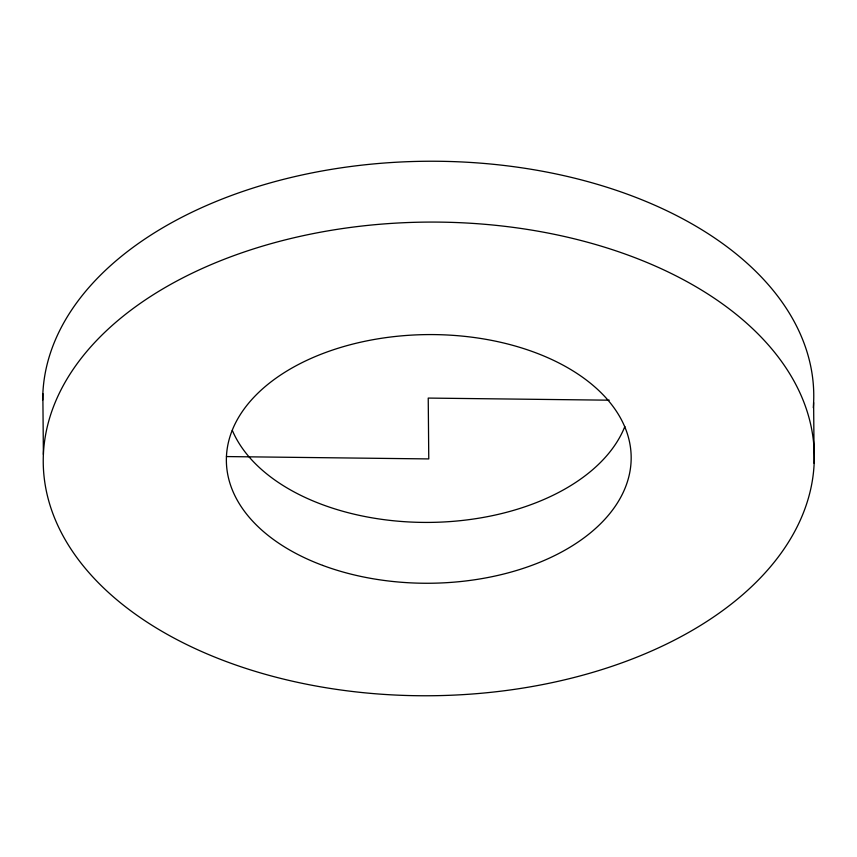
<?xml version="1.0" encoding="UTF-8"?>
<svg xmlns="http://www.w3.org/2000/svg" width="857" height="857" viewBox="0 0 857 857"><rect width="100%" height="100%" fill="white"/><g stroke="black" fill="none" stroke-linecap="round" stroke-linejoin="round"><path stroke-width="1.29" d="M609.263 400.187L428.232 398.077L428.768 458.923L226.441 456.567M813.614 402.565L814.15 463.412A385.543 236.832 -0.5 0 1 226.794 661.754A385.543 236.832 -0.5 0 1 245.359 251.594A385.543 236.832 -0.5 0 1 814.15 463.412M42.85 393.588L43.386 454.435M624.871 426.475A202.413 124.34 -0.5 0 1 429.732 522.406A202.413 124.34 -0.5 0 1 232.333 430.396M42.7 400.037A385.543 236.832 -0.5 0 1 437.906 161.266A385.543 236.832 -0.5 0 1 813.293 407.728M322.725 565.406A202.413 124.34 -0.5 0 0 631.095 461.28A202.413 124.34 -0.5 0 0 332.473 350.074A202.413 124.34 -0.5 0 0 322.725 565.406"/></g></svg>
